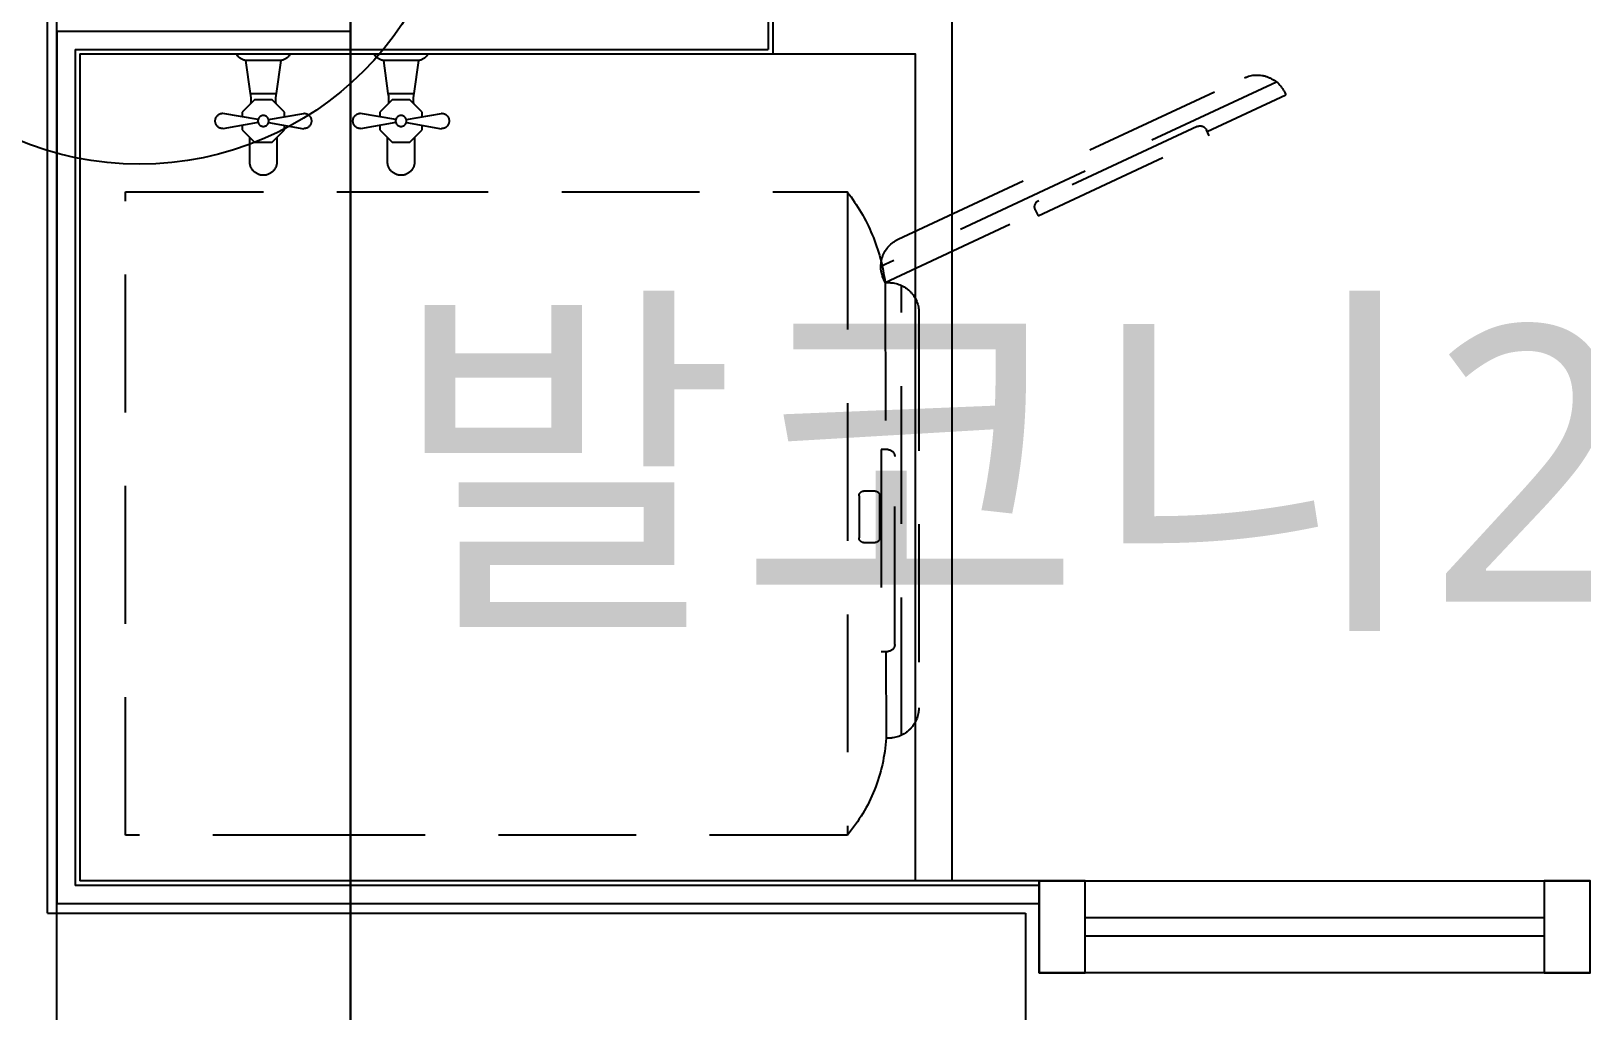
# Model space of a CAD drawing. Header units: millimetres. Extents: x 6886222 to 6919728, y 230959 to 276095.
# Drawn here: x 6906420 to 6908109, y 242998 to 244064 of the extents above; entities that cross this region are included whole.
import ezdxf
from ezdxf.enums import TextEntityAlignment as Align
from ezdxf.xclip import XClip

# ---------------------------------------------------------------- set-up
doc = ezdxf.new("R2010")
doc.units = ezdxf.units.MM
doc.header["$LTSCALE"] = 100
doc.header["$XCLIPFRAME"] = 2
doc.linetypes.add('U-74D-EX$0$HID', pattern=[2.3, 1.5, -0.8])
doc.linetypes.add('Udw-301-L-TF$0$HID', pattern=[2.3, 1.5, -0.8])
for name, color, linetype in [('ARDM', 7, 'Continuous'), ('BP', 7, 'Continuous'), ('TEXT', 2, 'Continuous'), ('U-74D-EX$0$CON', 2, 'Continuous'), ('U-74D-EX$0$ELE', 6, 'Continuous'), ('U-74D-EX$0$FIN', 5, 'Continuous'), ('U-74D-EX$0$FUR_미설치가구', 8, 'U-74D-EX$0$HID'), ('U-74D-EX$0$INSUL_line', 8, 'Continuous'), ('U-74D-EX$0$STXS', 8, 'Continuous'), ('U-74D-EX$0$WIN', 4, 'Continuous'), ('Udw-301-L-TF$0$COL', 2, 'Continuous'), ('Udw-301-L-TF$0$FIN', 5, 'Continuous'), ('Udw-301-L-TF$0$FUR_미설치가구', 8, 'Udw-301-L-TF$0$HID'), ('Udw-301-L-TF$0$INSUL_line', 8, 'Continuous'), ('Udw-301-L-TF$0$STXS', 8, 'Continuous')]:
    doc.layers.add(name, color=color, linetype=linetype)
for name, color, linetype, plot in [('CUT-LINE', 105, 'Continuous', False), ('Udw-301-L-TF$0$CUT-LINE', 105, 'Continuous', False), ('Udw-301-L-TF$0$MC', 152, 'Continuous', False), ('체크', 2, 'Continuous', False)]:
    doc.layers.add(name, color=color, linetype=linetype, plot=plot)
doc.styles.add('맑은 고딕', font='')
doc.styles.get('맑은 고딕').set_extended_font_data('Malgun Gothic')

# ---------------------------------------------------------------- blocks, each defined once
blk = doc.blocks.new('Udw-301-L-TF$0$FUR_발코니_수전')
at = {"layer": 'Udw-301-L-TF$0$STXS'}
for p, q in [((0, 0), (-29.2, 0)), ((0, 0), (-29.2, 0)), ((29.2, 0), (0, 0)), ((29.2, 0), (0, 0)), ((-19.9, -7), (0, -7)), ((-19.9, -7), (0, -7)), ((-14.3, -42.9), (-19.3, -7)), ((-14.3, -42.9), (-19.3, -7)), ((0, -7), (19.9, -7)), ((0, -7), (19.9, -7)), ((19.3, -7), (14.3, -42.9)), ((19.3, -7), (14.3, -42.9)), ((-23.1, -63.4), (-9.6, -49.8)), ((-23.1, -63.4), (-9.6, -49.8)), ((0, -42.9), (-14.3, -42.9)), ((0, -42.9), (-14.3, -42.9)), ((-9.6, -49.8), (9.6, -49.8)), ((-9.6, -49.8), (9.6, -49.8)), ((14.3, -42.9), (0, -42.9)), ((14.3, -42.9), (0, -42.9)), ((9.6, -49.8), (23.1, -63.4)), ((9.6, -49.8), (23.1, -63.4)), ((-5.8, -71.3), (-44, -64.6)), ((-5.8, -71.3), (-44, -64.6)), ((-23.1, -68.2), (-23.1, -63.4)), ((-23.1, -68.2), (-23.1, -63.4)), ((5.8, -71.3), (44, -64.6)), ((5.8, -71.3), (44, -64.6)), ((23.1, -63.4), (23.1, -68.2)), ((23.1, -63.4), (23.1, -68.2)), ((-5.8, -74.6), (-44, -81.3)), ((-5.8, -74.6), (-44, -81.3)), ((-23.1, -82.5), (-23.1, -77.6)), ((-23.1, -82.5), (-23.1, -77.6)), ((-9.6, -96), (-23.1, -82.5)), ((-9.6, -96), (-23.1, -82.5)), ((5.8, -74.6), (44, -81.3)), ((5.8, -74.6), (44, -81.3)), ((23.1, -82.5), (9.6, -96)), ((23.1, -82.5), (9.6, -96)), ((23.1, -77.6), (23.1, -82.5)), ((23.1, -77.6), (23.1, -82.5)), ((-14.7, -90.9), (-14.7, -117.3)), ((-14.7, -90.9), (-14.7, -117.3)), ((9.6, -96), (-9.6, -96)), ((9.6, -96), (-9.6, -96)), ((14.7, -117.3), (14.7, -90.9)), ((14.7, -117.3), (14.7, -90.9))]:
    blk.add_line(p, q, dxfattribs=at)
blk.add_circle((0, -72.9), 5.91, dxfattribs=at)
blk.add_circle((0, -72.9), 5.91, dxfattribs=at)
for centre, radius, start, end in [((-17.5, 6), 13.2, 207.1852, 259.412), ((-17.5, 6), 13.2, 207.1852, 259.412), ((17.5, 6), 13.2, 280.588, 332.8148), ((17.5, 6), 13.2, 280.588, 332.8148), ((-41.6, -49.9), 28.1, 351.511, 14.308), ((-41.6, -49.9), 28.1, 351.511, 14.308), ((41.6, -49.9), 28.1, 165.692, 188.489), ((41.6, -49.9), 28.1, 165.692, 188.489), ((-44, -72.9), 8.37, 90, 270), ((-44, -72.9), 8.37, 90, 270), ((44, -72.9), 8.37, 270, 90), ((44, -72.9), 8.37, 270, 90), ((0, -117.3), 14.7, 180, 0), ((0, -117.3), 14.7, 180, 0)]:
    blk.add_arc(centre, radius, start, end, dxfattribs=at)
blk = doc.blocks.new('Udw-301-L-TF$0$세탁기')
at = {"layer": 'Udw-301-L-TF$0$FUR_미설치가구'}
for p, q in [((819.5, 1253.6), (618.7, 822.6)), ((765.6, 1178.1), (805.6, 1263.5)), ((601.2, 827.3), (678.3, 991.8)), ((568.2, 864.1), (138.4, 863.9)), ((108.5, 845), (598, 845.2)), ((199.8, 828), (105.4, 828.2)), ((601.2, 827.3), (419.5, 827.7)), ((0, 786.1), (0, 0)), ((700, 786.1), (0, 786.1)), ((700, 0), (700, 786.1)), ((0, 0), (700, 0))]:
    blk.add_line(p, q, dxfattribs=at)
for points in [[(601.2, 827.3), (604.6, 825.7, 0.414214), (648.5, 841.6), (824, 1218.5, 0.414214), (808.1, 1262.4), (805.6, 1263.5)], [(601.2, 827.3), (601.2, 831.1, 0.414214), (568.2, 864.1), (138.4, 863.9, 0.414214), (105.4, 830.9), (105.4, 828.2)]]:
    blk.add_lwpolyline(points, format="xyb", dxfattribs=at)
for points in [[(680.5, 990.8), (673.9, 993.9), (760.8, 1180.3), (767.4, 1177.2, -0.414214), (771.1, 1167), (690.7, 994.5, -0.414214)], [(419.5, 830), (419.5, 822.8), (199.8, 822.8), (199.8, 830, -0.414214), (207.5, 837.7), (411.8, 837.7, -0.414214)], [(369.3, 821.3, -0.414214), (374.3, 816.3), (374.3, 803.8, -0.414214), (369.3, 798.8), (323.3, 798.8, -0.414214), (318.3, 803.8), (318.3, 816.3, -0.414214), (323.3, 821.3)]]:
    blk.add_lwpolyline(points, format="xyb", close=True, dxfattribs=at)
for centre, radius, start, end in [((115.8, 649.2), 179.3, 93.3196, 130.2283), ((574, 622.9), 206.1, 52.3352, 82.4363)]:
    blk.add_arc(centre, radius, start, end, dxfattribs=at)
blk = doc.blocks.new('Udw-301-L-TF', base_point=(-290, 0))
at = {"layer": 'Udw-301-L-TF$0$COL'}
for q in [(-20, -3330), (310, -5465)]:
    blk.add_line((-20, -5465), q, dxfattribs=at)
at = {"layer": 'Udw-301-L-TF$0$CUT-LINE'}
blk.add_lwpolyline([(-890, -7769.8), (310, -7770.2), (310, 325), (-890, 325)], close=True, dxfattribs=at)
at = {"layer": 'Udw-301-L-TF$0$FIN'}
for p, q in [((15, -4530), (310, -4530)), ((15, -4530), (15, -5430)), ((310, -5430), (15, -5430))]:
    blk.add_line(p, q, dxfattribs=at)
at = {"layer": 'Udw-301-L-TF$0$INSUL_line'}
for p, q in [((-10, -4505), (310, -4505)), ((-10, -4505), (-10, -5455)), ((10, -4525), (10, -5435)), ((10, -4525), (310, -4525)), ((310, -5435), (10, -5435)), ((310, -5455), (-10, -5455))]:
    blk.add_line(p, q, dxfattribs=at)
at = {"layer": 'Udw-301-L-TF$0$MC'}
blk.add_line((-10, -6215), (-10, 200), dxfattribs=at)
at = {"layer": 'Udw-301-L-TF$0$FUR_미설치가구', "xscale": -1, "rotation": 270}
blk.add_blockref('Udw-301-L-TF$0$세탁기', (65, -5380), dxfattribs=at)
at = {"layer": 'Udw-301-L-TF$0$STXS', "extrusion": (0, 0, -1), "zscale": -1}
blk.add_blockref('Udw-301-L-TF$0$FUR_발코니_수전', (-215, -4530), dxfattribs=at)
blk = doc.blocks.new('U-74D-EX$0$WIN_1_600')
at = {"layer": 'U-74D-EX$0$WIN', "color": 8}
for p, q in [((-250, -40), (250, -40)), ((-250, -60), (250, -60))]:
    blk.add_line(p, q, dxfattribs=at)
at = {"layer": 'U-74D-EX$0$WIN'}
for points in [[(-300, -100), (-250, -100), (-250, 0), (-300, 0)], [(-300, 0), (300, 0), (300, -100), (-300, -100)], [(250, -100), (300, -100), (300, 0), (250, 0)]]:
    blk.add_lwpolyline(points, close=True, dxfattribs=at)
blk = doc.blocks.new('U-74D-EX$0$FUR_발코니_수전')
at = {"layer": 'U-74D-EX$0$STXS'}
for p, q in [((0, 0), (-29.2, 0)), ((0, 0), (-29.2, 0)), ((29.2, 0), (0, 0)), ((29.2, 0), (0, 0)), ((-19.9, -7), (0, -7)), ((-19.9, -7), (0, -7)), ((-14.3, -42.9), (-19.3, -7)), ((-14.3, -42.9), (-19.3, -7)), ((0, -7), (19.9, -7)), ((0, -7), (19.9, -7)), ((19.3, -7), (14.3, -42.9)), ((19.3, -7), (14.3, -42.9)), ((-23.1, -63.4), (-9.6, -49.8)), ((-23.1, -63.4), (-9.6, -49.8)), ((0, -42.9), (-14.3, -42.9)), ((0, -42.9), (-14.3, -42.9)), ((-9.6, -49.8), (9.6, -49.8)), ((-9.6, -49.8), (9.6, -49.8)), ((14.3, -42.9), (0, -42.9)), ((14.3, -42.9), (0, -42.9)), ((9.6, -49.8), (23.1, -63.4)), ((9.6, -49.8), (23.1, -63.4)), ((-5.8, -71.3), (-44, -64.6)), ((-5.8, -71.3), (-44, -64.6)), ((-23.1, -68.2), (-23.1, -63.4)), ((-23.1, -68.2), (-23.1, -63.4)), ((5.8, -71.3), (44, -64.6)), ((5.8, -71.3), (44, -64.6)), ((23.1, -63.4), (23.1, -68.2)), ((23.1, -63.4), (23.1, -68.2)), ((-5.8, -74.6), (-44, -81.3)), ((-5.8, -74.6), (-44, -81.3)), ((-23.1, -82.5), (-23.1, -77.6)), ((-23.1, -82.5), (-23.1, -77.6)), ((-9.6, -96), (-23.1, -82.5)), ((-9.6, -96), (-23.1, -82.5)), ((5.8, -74.6), (44, -81.3)), ((5.8, -74.6), (44, -81.3)), ((23.1, -82.5), (9.6, -96)), ((23.1, -82.5), (9.6, -96)), ((23.1, -77.6), (23.1, -82.5)), ((23.1, -77.6), (23.1, -82.5)), ((-14.7, -90.9), (-14.7, -117.3)), ((-14.7, -90.9), (-14.7, -117.3)), ((9.6, -96), (-9.6, -96)), ((9.6, -96), (-9.6, -96)), ((14.7, -117.3), (14.7, -90.9)), ((14.7, -117.3), (14.7, -90.9))]:
    blk.add_line(p, q, dxfattribs=at)
blk.add_circle((0, -72.9), 5.91, dxfattribs=at)
blk.add_circle((0, -72.9), 5.91, dxfattribs=at)
for centre, radius, start, end in [((-17.5, 6), 13.2, 207.1852, 259.412), ((-17.5, 6), 13.2, 207.1852, 259.412), ((17.5, 6), 13.2, 280.588, 332.8148), ((17.5, 6), 13.2, 280.588, 332.8148), ((-41.6, -49.9), 28.1, 351.511, 14.308), ((-41.6, -49.9), 28.1, 351.511, 14.308), ((41.6, -49.9), 28.1, 165.692, 188.489), ((41.6, -49.9), 28.1, 165.692, 188.489), ((-44, -72.9), 8.37, 90, 270), ((-44, -72.9), 8.37, 90, 270), ((44, -72.9), 8.37, 270, 90), ((44, -72.9), 8.37, 270, 90), ((0, -117.3), 14.7, 180, 0), ((0, -117.3), 14.7, 180, 0)]:
    blk.add_arc(centre, radius, start, end, dxfattribs=at)
blk = doc.blocks.new('U-74D-EX$0$세탁기')
at = {"layer": 'U-74D-EX$0$FUR_미설치가구'}
for p, q in [((819.5, 1253.6), (618.7, 822.6)), ((765.6, 1178.1), (805.6, 1263.5)), ((601.2, 827.3), (678.3, 991.8)), ((568.2, 864.1), (138.4, 863.9)), ((108.5, 845), (598, 845.2)), ((199.8, 828), (105.4, 828.2)), ((601.2, 827.3), (419.5, 827.7)), ((0, 786.1), (0, 0)), ((700, 786.1), (0, 786.1)), ((700, 0), (700, 786.1)), ((0, 0), (700, 0))]:
    blk.add_line(p, q, dxfattribs=at)
for points in [[(601.2, 827.3), (604.6, 825.7, 0.414214), (648.5, 841.6), (824, 1218.5, 0.414214), (808.1, 1262.4), (805.6, 1263.5)], [(601.2, 827.3), (601.2, 831.1, 0.414214), (568.2, 864.1), (138.4, 863.9, 0.414214), (105.4, 830.9), (105.4, 828.2)]]:
    blk.add_lwpolyline(points, format="xyb", dxfattribs=at)
for points in [[(680.5, 990.8), (673.9, 993.9), (760.8, 1180.3), (767.4, 1177.2, -0.414214), (771.1, 1167), (690.7, 994.5, -0.414214)], [(419.5, 830), (419.5, 822.8), (199.8, 822.8), (199.8, 830, -0.414214), (207.5, 837.7), (411.8, 837.7, -0.414214)], [(369.3, 821.3, -0.414214), (374.3, 816.3), (374.3, 803.8, -0.414214), (369.3, 798.8), (323.3, 798.8, -0.414214), (318.3, 803.8), (318.3, 816.3, -0.414214), (323.3, 821.3)]]:
    blk.add_lwpolyline(points, format="xyb", close=True, dxfattribs=at)
for centre, radius, start, end in [((115.8, 649.2), 179.3, 93.3196, 130.2283), ((574, 622.9), 206.1, 52.3352, 82.4363)]:
    blk.add_arc(centre, radius, start, end, dxfattribs=at)
blk = doc.blocks.new('U-74D-EX')
at = {"layer": 'U-74D-EX$0$CON'}
for p, q in [((-5465, -125), (-5465, -1190)), ((-5465, -1190), (-5715, -1190))]:
    blk.add_line(p, q, dxfattribs=at)
at = {"layer": 'U-74D-EX$0$ELE'}
for points in [[(-4490, -915), (-4490, -1110), (-5430, -1110)], [(-4530, -915), (-4530, -1070), (-5430, -1070)]]:
    blk.add_lwpolyline(points, dxfattribs=at)
at = {"layer": 'U-74D-EX$0$FIN'}
for p, q in [((-5430, -1205), (-5430, -160)), ((-4530, -160), (-4530, -915)), ((-3368, -915), (-4530, -915))]:
    blk.add_line(p, q, dxfattribs=at)
at = {"layer": 'U-74D-EX$0$INSUL_line'}
for p, q in [((-5455, -1205), (-5455, -135)), ((-5435, -1205), (-5435, -155)), ((-4525, -155), (-4525, -910)), ((-3320, -910), (-4525, -910))]:
    blk.add_line(p, q, dxfattribs=at)
at = {"layer": 'U-74D-EX$0$FUR_미설치가구', "xscale": -1, "rotation": 180}
blk.add_blockref('U-74D-EX$0$세탁기', (-5380, -210), dxfattribs=at)
at = {"layer": 'U-74D-EX$0$STXS', "extrusion": (0, 0, -1), "zscale": -1, "rotation": 90}
blk.add_blockref('U-74D-EX$0$FUR_발코니_수전', (4530, -510), dxfattribs=at)
at = {"layer": 'U-74D-EX$0$WIN', "rotation": 90}
blk.add_blockref('U-74D-EX$0$WIN_1_600', (-5530, -1505), dxfattribs=at)
blk = doc.blocks.new('301 NAME')
at = {"layer": 'TEXT', "linetype": 'Continuous', "style": '맑은 고딕'}
blk.add_text('발코니2', height=300, dxfattribs=at).set_placement((6907489.6, 243593.5), align=Align.MIDDLE_CENTER)
blk = doc.blocks.new('A$C91700e87')
at = {"layer": 'TEXT'}
blk.add_blockref('301 NAME', (-6890908.1, -241299.4), dxfattribs=at)
blk = doc.blocks.new('A$Cd01e152a')
at = {"layer": '체크'}
blk.add_circle((15280, 2615), 344.9, dxfattribs=at)

msp = doc.modelspace()

# ---------------------------------------------------------------- block references
at = {"layer": 'BP'}
ref = msp.add_blockref('Udw-301-L-TF', (6906168.1, 248569.4), dxfattribs=at)
XClip(ref).set_block_clipping_path([(310.0000000028, -7769.8021301793), (-889.9999999972, -7770.1978698203), (-889.9999999972, 325.0000000014), (310.0000000028, 325.0000000014)])

# ---------------------------------------------------------------- next in the draw order: block references
ref = msp.add_blockref('U-74D-EX', (6906313.1, 248569.4), dxfattribs=dict(at, rotation=90))
XClip(ref).set_block_clipping_path([(6114.9999999985, -1385.0000000037), (6114.9999999983, -10114.9999999935), (-9310.0000000001, -10114.9999999935), (-9310.0000000001, -455.0000000037), (324.9999999999, -455.0000000037), (325.0000000001, -1385.0000000037)])

# ---------------------------------------------------------------- next in the draw order: linework, layer by layer
at = {"layer": 'CUT-LINE'}
msp.add_lwpolyline([(6907698.1, 254684.4), (6916428.1, 254684.4), (6916428.1, 239259.4), (6906768.1, 239259.4), (6906768.1, 248894.4), (6907698.1, 248894.4), (6907698.1, 254684.4)], dxfattribs=at)
msp.add_lwpolyline([(6906768.1, 240799.6), (6905568.1, 240799.2), (6905568.1, 248894.4), (6906768.1, 248894.4)], close=True, dxfattribs=at)

# ---------------------------------------------------------------- next in the draw order: block references
at = {"layer": 'ARDM'}
msp.add_blockref('A$Cd01e152a', (6891258.1, 241649.4), dxfattribs=at)
at = {"layer": 'BP'}
msp.add_blockref('A$C91700e87', (6890908.1, 241299.4), dxfattribs=at)

doc.saveas('drawing.dxf')
